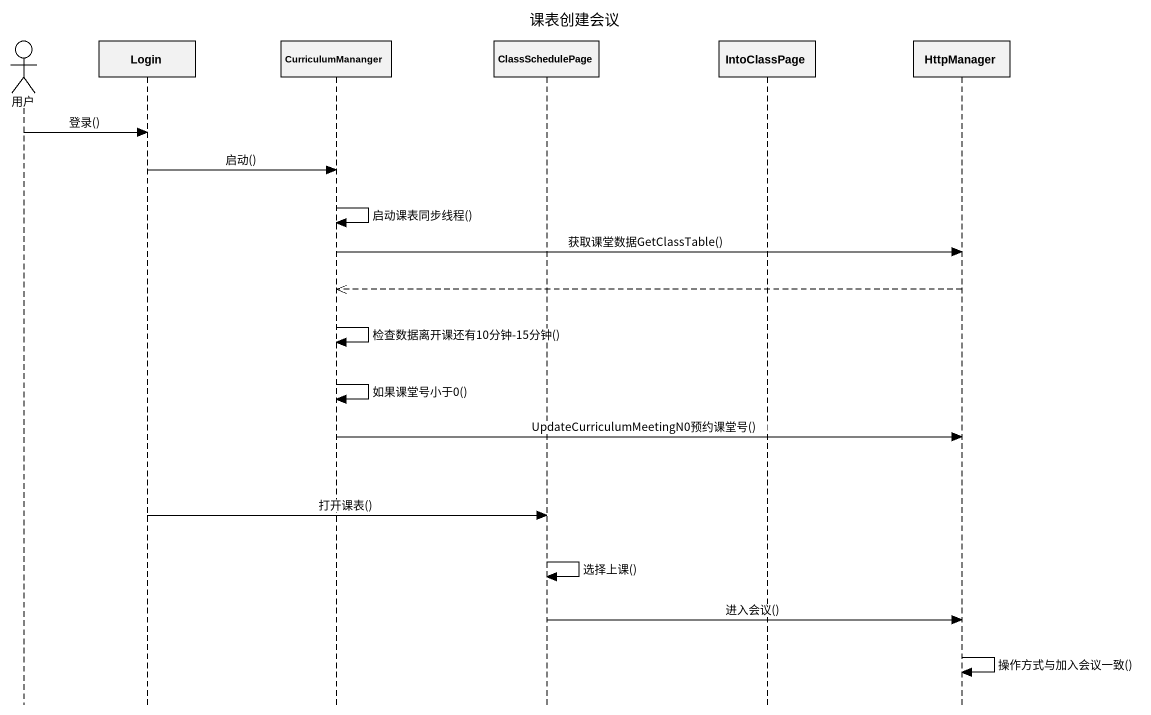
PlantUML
@startuml
title 课表创建会议
hide footbox
actor 用户
participant Login
participant CurriculumMananger
participant ClassSchedulePage
participant IntoClassPage
participant HttpManager

用户 -> Login : 登录()
Login -> CurriculumMananger : 启动()
CurriculumMananger -> CurriculumMananger : 启动课表同步线程()
CurriculumMananger -> HttpManager : 获取课堂数据GetClassTable()
HttpManager -->> CurriculumMananger
CurriculumMananger -> CurriculumMananger : 检查数据离开课还有10分钟-15分钟()
CurriculumMananger -> CurriculumMananger : 如果课堂号小于0()
CurriculumMananger -> HttpManager : UpdateCurriculumMeetingN0预约课堂号()
Login -> ClassSchedulePage : 打开课表()
ClassSchedulePage -> ClassSchedulePage : 选择上课()
ClassSchedulePage -> HttpManager : 进入会议()
HttpManager -> HttpManager : 操作方式与加入会议一致()
@enduml
